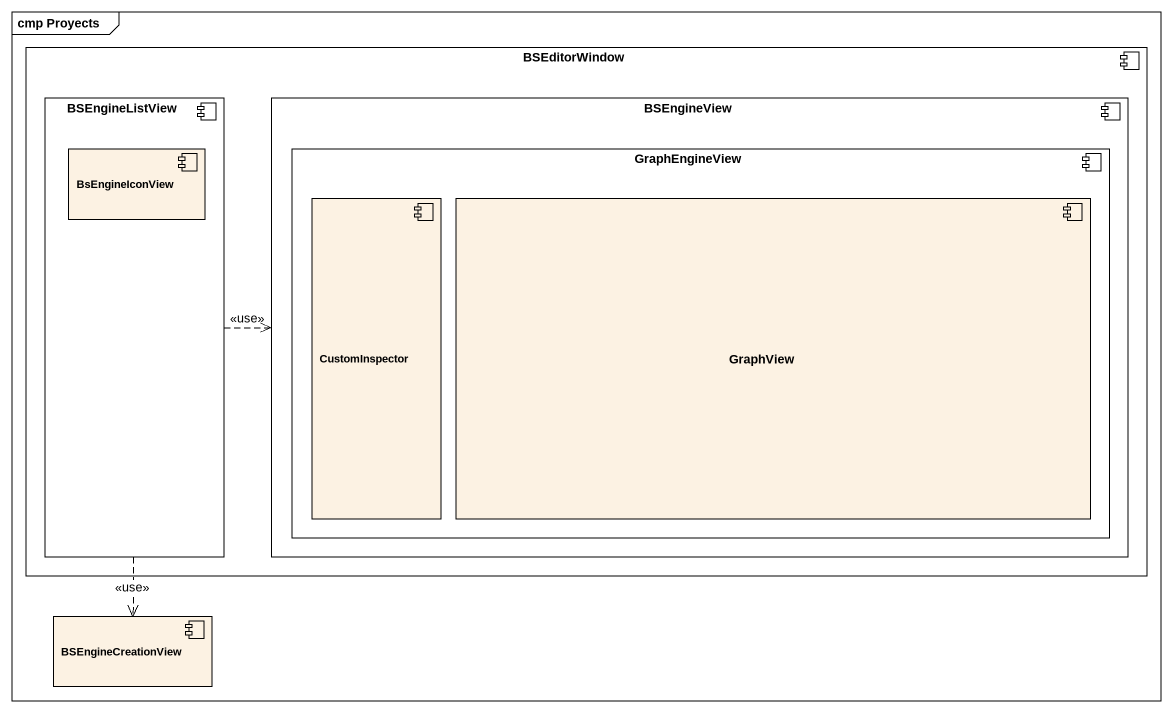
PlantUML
@startuml
mainframe cmp Proyects
component BSEditorWindow {
  component BSEngineListView {
    component BsEngineIconView
  }
  component BSEngineView {
    component GraphEngineView {
      component CustomInspector
      component GraphView
    }
  }
}
component BSEngineCreationView
BSEngineListView .right.> BSEngineView : <<use>>
BSEngineListView ..> BSEngineCreationView : <<use>>
@enduml
